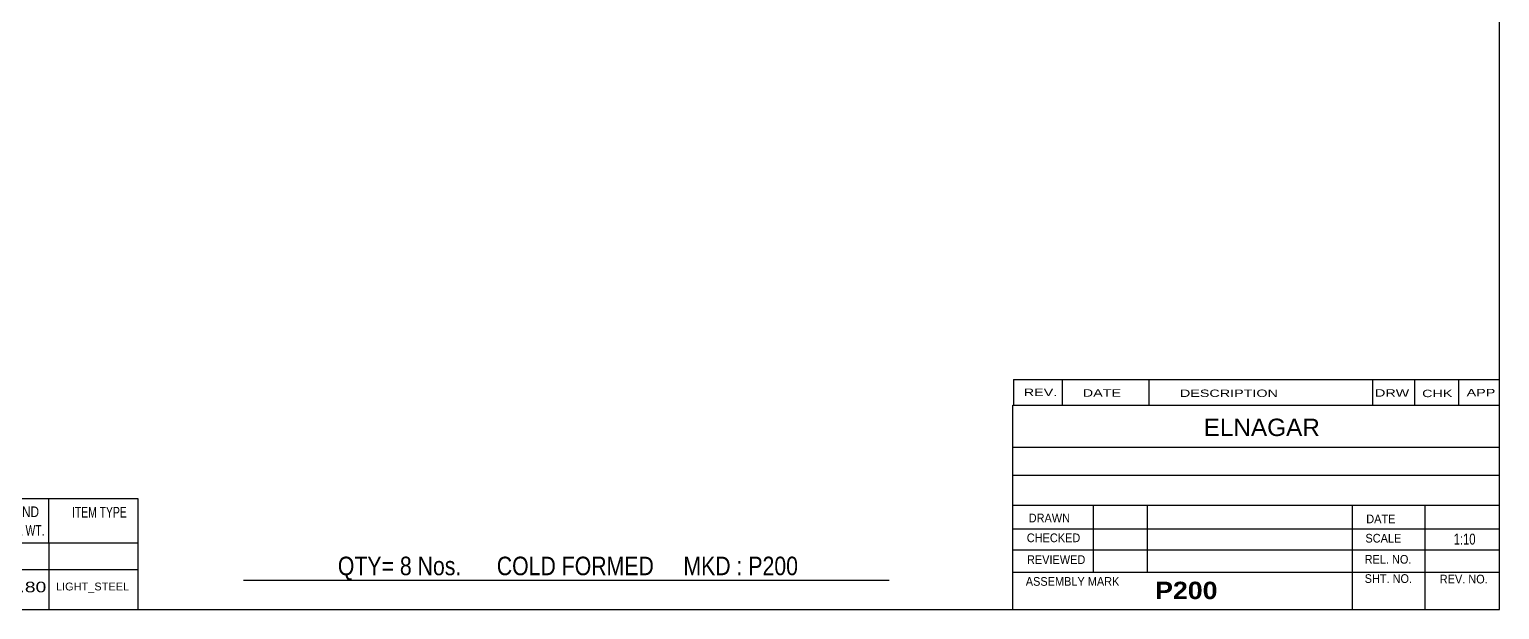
# Model space of a CAD drawing. Header units: millimetres. Extents: x -60 to 343, y -154 to 123.
# Drawn here: x 78.2 to 342.8, y -154.3 to -49.8 of the extents above; entities that cross this region are included whole.
import ezdxf

# ---------------------------------------------------------------- set-up
doc = ezdxf.new("R2010")
doc.units = ezdxf.units.MM
doc.styles.add('Arial', font='ARIAL.TTF', dxfattribs={"height": 0.2})
doc.styles.add('Arial Bold', font='ARIALBD.TTF', dxfattribs={"height": 0.2})
doc.styles.add('Arial Narrow', font='ARIALN.TTF', dxfattribs={"height": 0.2})

# ---------------------------------------------------------------- blocks, each defined once
blk = doc.blocks.new('Unknown-627190396-2038')
at = {"color": 5, "linetype": 'Continuous'}
for p, q in [((342.8, -154.25), (342.8, 122.75)), ((-57.2, -154.25), (342.8, -154.25))]:
    blk.add_line(p, q, dxfattribs=at)
blk = doc.blocks.new('CBS_CALLOFF-627190396-2111')
at = {"color": 7, "linetype": 'Continuous'}
blk.add_line((116.68, -148.98), (232.91, -149), dxfattribs=at)
at = {"color": 3, "linetype": 'Continuous', "style": 'Arial Narrow'}
blk.add_text('QTY= 8 Nos.      COLD FORMED     MKD : P200', height=3.3405, dxfattribs=at).set_placement((133.68, -148.09))
blk = doc.blocks.new('CBS_BOM-627190396-2110')
at = {"color": 7, "linetype": 'Continuous'}
for p, q in [((-57.23, -142.28), (-57.23, -134.28)), ((-57.23, -134.28), (97.69, -134.28)), ((-45.23, -142.28), (-45.23, -134.28)), ((-33.04, -142.28), (-33.04, -134.28)), ((-2.88, -142.28), (-2.88, -134.28)), ((7.8, -142.28), (7.8, -134.28)), ((27.12, -142.28), (27.12, -134.28)), ((45.92, -142.28), (45.92, -134.28)), ((57.13, -142.28), (57.13, -134.28)), ((69.92, -142.28), (69.92, -134.28)), ((81.67, -142.28), (81.67, -134.28)), ((97.69, -134.29), (97.69, -142.27)), ((-57.23, -142.28), (97.69, -142.28)), ((-57.23, -147.08), (-57.23, -142.28)), ((-45.23, -147.08), (-45.23, -142.28)), ((-33.04, -147.08), (-33.04, -142.28)), ((-2.88, -147.08), (-2.88, -142.28)), ((7.8, -147.08), (7.8, -142.28)), ((27.12, -147.08), (27.12, -142.28)), ((34.38, -147.08), (34.38, -142.28)), ((45.92, -147.08), (45.92, -142.28)), ((57.13, -147.08), (57.13, -142.28)), ((69.92, -147.08), (69.92, -142.28)), ((81.69, -147.08), (81.69, -142.28)), ((97.69, -142.28), (97.69, -147.08)), ((-57.23, -154.28), (-57.23, -147.1)), ((-45.23, -147.08), (97.69, -147.08)), ((57.13, -154.28), (57.13, -147.1)), ((69.92, -154.28), (69.92, -147.1)), ((81.73, -154.28), (81.73, -147.1)), ((97.69, -147.08), (97.69, -154.28)), ((-57.23, -154.28), (97.69, -154.28))]:
    blk.add_line(p, q, dxfattribs=at)
at = {"color": 3, "linetype": 'Continuous', "style": 'Arial'}
for s, height, width, p in [('ASSEMBLY', 1.91, 0.7, (-56.55, -137.71)), ('ITEM', 1.91, 0.8, (-41.9, -137.71)), ('DESCRIPTION', 1.9102, 0.8, (-30.72, -139.21)), ('LENGTH', 1.91, 0.7, (-1.77, -139.21)), ('MATERIAL', 1.91, 0.8, (12.25, -139.26)), ('QTY.', 1.91, 0.8, (28.64, -139.18)), ('UNIT WT.', 1.91, 0.7, (35.81, -137.78)), ('WT./ITEM', 1.91, 0.7, (47.1, -137.78)), ('TOTAL WT.', 1.91, 0.7, (59.04, -137.78)), ('GRAND', 1.91, 0.8, (72.19, -137.62)), ('ITEM TYPE', 1.91, 0.7, (85.83, -137.7)), ('MARK', 1.91, 0.8, (-54.23, -140.84)), ('NO.', 1.91, 0.8, (-41.05, -140.84)), ('IN Kgs', 1.91, 0.8, (36.39, -140.92)), ('IN Kgs', 1.91, 0.8, (48.14, -140.92)), ('IN Kgs', 1.91, 0.8, (59.93, -140.92)), ('TOTAL WT.', 1.91, 0.7, (70.93, -140.96))]:
    blk.add_text(s, height=height, dxfattribs=dict(at, width=width)).set_placement(p)
at = {"color": 7, "linetype": 'Continuous', "style": 'Arial'}
for s, height, width, p in [('1145', 1.91, 0.8, (-44.77, -145.93)), ('Z300-65-15-1.8', 1.9102, 0.9, (-32.1, -145.93)), ('10050', 1.91, 0.85, (-0.42, -145.65)), ('S355JR', 1.91, 0.8, (13.49, -145.62))]:
    blk.add_text(s, height=height, dxfattribs=dict(at, width=width)).set_placement(p)
for s, p in [('1', (30.21, -145.62)), ('0.00', (39.72, -145.81)), ('64.60', (49.94, -145.78)), ('64.60', (62.61, -145.81))]:
    blk.add_text(s, height=1.91, dxfattribs=at).set_placement(p)
at = {"color": 6, "linetype": 'Continuous', "style": 'Arial'}
for s, height, width, p in [('P200 x 8', 2.292, 2.05, (-55.51, -152.09)), ('TOTAL IN Kgs.', 1.9102, 1.2, (32.93, -151.48)), ('64.60', 1.91, 1.3, (61.52, -151.33)), ('516.80', 1.91, 1.3, (70.59, -151.17))]:
    blk.add_text(s, height=height, dxfattribs=dict(at, width=width)).set_placement(p)
blk.add_text('LIGHT_STEEL', height=1.4135, dxfattribs=at).set_placement((82.94, -150.83))
blk = doc.blocks.new('CBS_NAME_BLOG-627190396-2112')
at = {"color": 7, "linetype": 'Continuous'}
for p, q in [((255.21, -117.5), (342.73, -117.5)), ((255.21, -154.21), (255.21, -117.5)), ((255.21, -125.04), (342.73, -125.04)), ((255.28, -130.09), (342.8, -130.09)), ((255.21, -135.46), (342.73, -135.46)), ((269.73, -147.57), (269.73, -135.47)), ((279.42, -147.54), (279.42, -135.47)), ((316.33, -154.21), (316.33, -135.48)), ((329.38, -154.21), (329.38, -135.47)), ((255.22, -139.76), (342.8, -139.74)), ((255.21, -143.51), (342.73, -143.51)), ((255.21, -147.55), (342.73, -147.55)), ((255.21, -154.25), (342.8, -154.25))]:
    blk.add_line(p, q, dxfattribs=at)
at = {"color": 3, "linetype": 'Continuous', "style": 'Arial'}
blk.add_text('ELNAGAR', height=3.133, dxfattribs=at).set_placement((289.53, -123.03))
at = {"color": 3, "linetype": 'Continuous'}
for s, height, style, width, p in [('DRAWN', 1.566, 'Arial', 0.9, (258.04, -138.57)), ('DATE', 1.566, 'Arial', 0.9, (318.8, -138.73)), ('CHECKED', 1.566, 'Arial', 0.9, (257.69, -142.14)), ('SCALE', 1.566, 'Arial', 0.9, (318.65, -142.21)), ('1:10', 1.957, 'Arial Narrow', 0.9, (334.54, -142.57)), ('REVIEWED', 1.566, 'Arial', 0.9, (257.73, -146.06)), ('REL. NO.', 1.566, 'Arial', 0.9, (318.51, -146.01)), ('SHT. NO.', 1.566, 'Arial', 0.9, (318.51, -149.48)), ('REV. NO.', 1.566, 'Arial', 0.9, (332.03, -149.57)), ('ASSEMBLY MARK', 1.5663, 'Arial', 0.9, (257.51, -149.99)), ('P200', 3.131, 'Arial Bold', 1.1, (280.79, -152.39))]:
    blk.add_text(s, height=height, dxfattribs=dict(at, style=style, width=width)).set_placement(p)
blk = doc.blocks.new('CBS_REVISION-627190396-2113')
at = {"color": 7, "linetype": 'Continuous'}
for p, q in [((255.29, -112.87), (342.79, -112.87)), ((255.29, -112.87), (255.29, -117.5)), ((264.09, -112.87), (264.09, -117.5)), ((279.68, -112.87), (279.68, -117.44)), ((319.94, -112.87), (319.94, -117.5)), ((327.48, -112.87), (327.48, -117.5)), ((335.43, -112.87), (335.43, -117.5)), ((255.29, -117.5), (342.79, -117.5))]:
    blk.add_line(p, q, dxfattribs=at)
at = {"color": 7, "style": 'Arial Narrow', "width": 1.7}
for s, height, p in [('REV.', 1.326, (257.15, -115.82)), ('DATE', 1.326, (267.78, -115.94)), ('DESCRIPTION', 1.3257, (285.26, -115.99)), ('DRW', 1.326, (320.37, -115.93)), ('CHK', 1.326, (328.86, -116.02)), ('APP', 1.326, (336.86, -115.87))]:
    blk.add_text(s, height=height, dxfattribs=at).set_placement(p)

msp = doc.modelspace()

# ---------------------------------------------------------------- block references
for name in ['Unknown-627190396-2038', 'CBS_REVISION-627190396-2113', 'CBS_NAME_BLOG-627190396-2112', 'CBS_BOM-627190396-2110', 'CBS_CALLOFF-627190396-2111']:
    msp.add_blockref(name, (0, 0))

doc.saveas('drawing.dxf')
